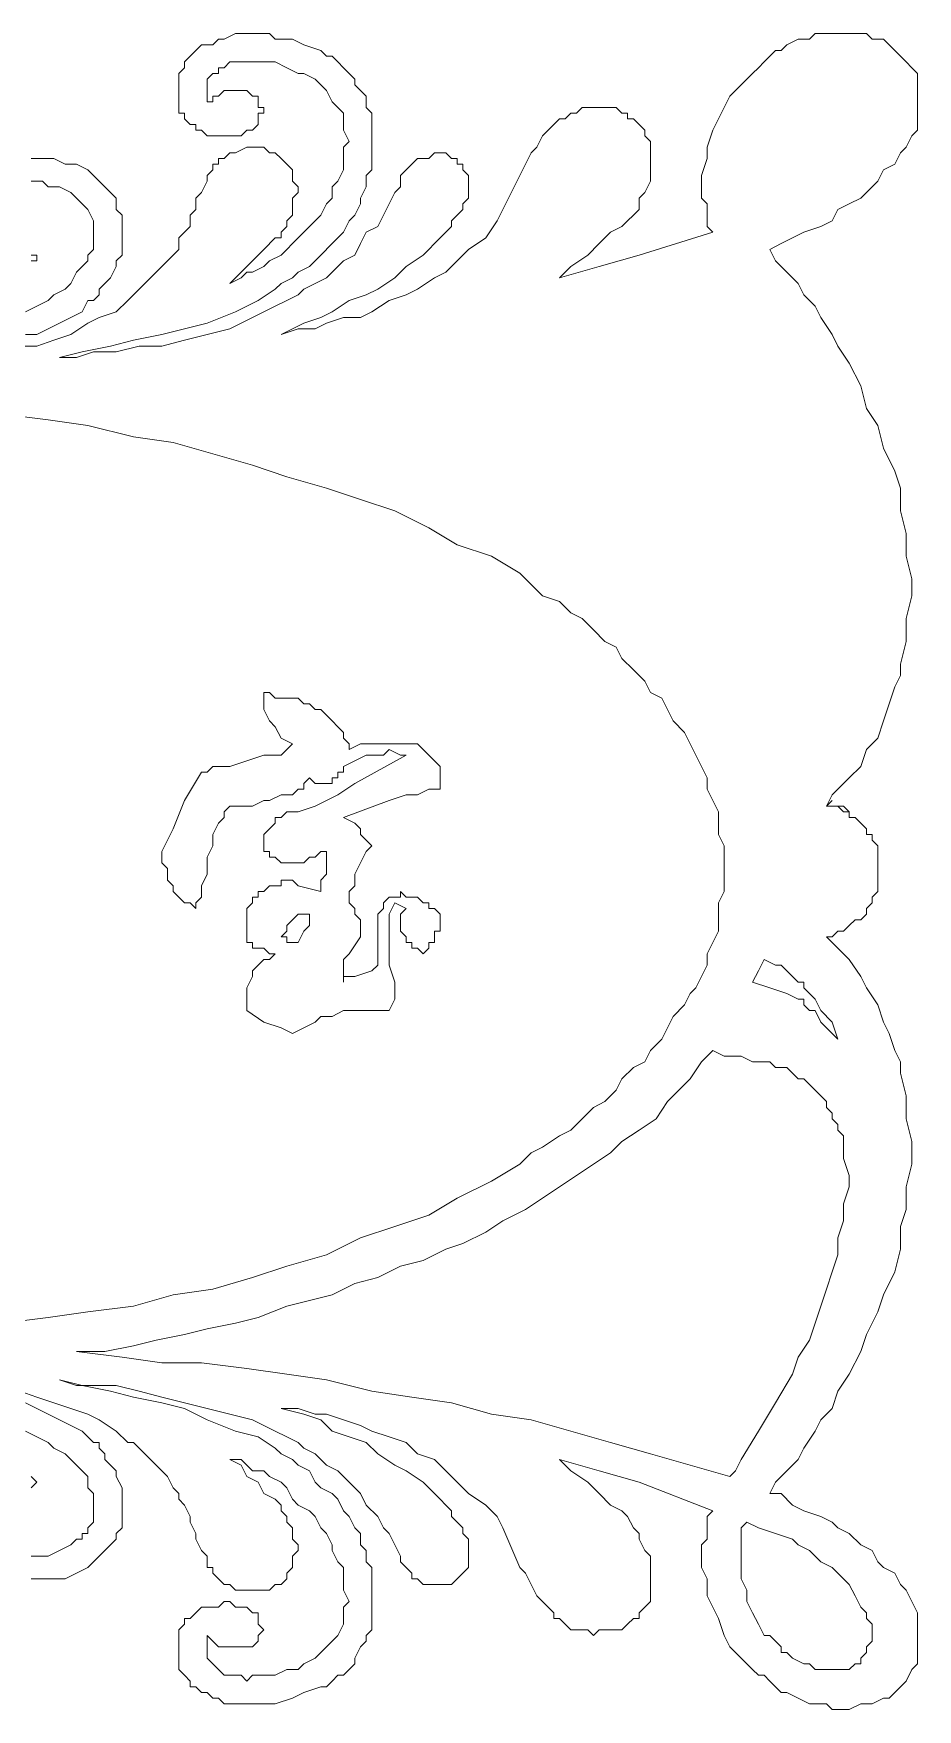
# Model space of a CAD drawing. Extents: x -66030 to 95157, y -13132 to 45879.
# Drawn here: x -4157 to -3550, y 8349 to 9501 of the extents above; entities that cross this region are included whole.
import ezdxf

# ---------------------------------------------------------------- set-up
doc = ezdxf.new("R2010")
doc.units = 0
doc.header["$LTSCALE"] = 100
doc.header["$MEASUREMENT"] = 0
doc.layers.get('0').update_dxf_attribs({"linetype": 'CONTINUOUS'})

msp = doc.modelspace()

# ---------------------------------------------------------------- linework, layer by layer
at = {"lineweight": 0}
for points in [[(-3596.6, 8966.1), (-3600.5, 8970), (-3604.4, 8970), (-3608.3, 8970), (-3612.2, 8970), (-3608.3, 8977.8), (-3604.4, 8981.7), (-3600.5, 8985.6), (-3596.6, 8989.5), (-3588.7, 8997.3), (-3584.8, 9009), (-3577, 9016.8), (-3573.1, 9028.6), (-3569.2, 9040.3), (-3565.3, 9052), (-3561.4, 9059.8), (-3561.4, 9067.6), (-3557.5, 9083.2), (-3557.5, 9098.9), (-3553.6, 9114.5), (-3553.6, 9126.2), (-3557.5, 9141.8), (-3557.5, 9157.5), (-3561.4, 9173.1), (-3561.4, 9188.7), (-3565.3, 9200.4), (-3573.1, 9216), (-3577, 9231.7), (-3584.8, 9243.4), (-3588.7, 9259), (-3596.6, 9274.6), (-3604.4, 9286.3), (-3608.3, 9294.2), (-3616.1, 9305.9), (-3620, 9313.7), (-3627.8, 9321.5), (-3631.7, 9329.3), (-3639.5, 9337.1), (-3647.3, 9344.9), (-3651.2, 9352.8), (-3643.4, 9356.7), (-3635.6, 9360.6), (-3627.8, 9364.5), (-3616.1, 9368.4), (-3608.3, 9372.3), (-3604.4, 9380.1), (-3596.6, 9384), (-3588.7, 9387.9), (-3580.9, 9395.7), (-3577, 9399.6), (-3573.1, 9407.4), (-3565.3, 9411.3), (-3561.4, 9419.2), (-3557.5, 9423.1), (-3553.6, 9430.9), (-3549.7, 9434.8), (-3549.7, 9438.7), (-3549.7, 9446.5), (-3549.7, 9450.4), (-3549.7, 9454.3), (-3549.7, 9458.2), (-3549.7, 9462.1), (-3549.7, 9466), (-3549.7, 9473.8), (-3553.6, 9477.7), (-3557.5, 9481.6), (-3561.4, 9485.6), (-3565.3, 9489.5), (-3569.2, 9493.4), (-3573.1, 9497.3), (-3580.9, 9497.3), (-3584.8, 9501.2), (-3588.7, 9501.2), (-3596.6, 9501.2), (-3600.5, 9501.2), (-3608.3, 9501.2), (-3612.2, 9501.2), (-3620, 9501.2), (-3623.9, 9497.3), (-3631.7, 9497.3), (-3639.5, 9493.4), (-3643.4, 9489.5), (-3647.3, 9489.5), (-3651.2, 9485.6), (-3655.1, 9481.6), (-3659, 9477.7), (-3663, 9473.8), (-3666.9, 9469.9), (-3670.8, 9466), (-3674.7, 9462.1), (-3678.6, 9458.2), (-3682.5, 9450.4), (-3686.4, 9442.6), (-3690.3, 9434.8), (-3694.2, 9423.1), (-3694.2, 9415.2), (-3698.1, 9403.5), (-3698.1, 9399.6), (-3698.1, 9395.7), (-3698.1, 9387.9), (-3694.2, 9384), (-3694.2, 9380.1), (-3694.2, 9376.2), (-3694.2, 9368.4), (-3690.3, 9364.5), (-3741.1, 9348.8), (-3768.4, 9341), (-3795.8, 9333.2), (-3791.8, 9337.1), (-3787.9, 9341), (-3776.2, 9348.8), (-3768.4, 9356.7), (-3760.6, 9364.5), (-3752.8, 9368.4), (-3748.9, 9372.3), (-3745, 9376.2), (-3741.1, 9380.1), (-3741.1, 9387.9), (-3737.2, 9391.8), (-3733.3, 9399.6), (-3733.3, 9403.5), (-3733.3, 9407.4), (-3733.3, 9411.3), (-3733.3, 9415.2), (-3733.3, 9419.2), (-3733.3, 9423.1), (-3733.3, 9427), (-3737.2, 9430.9), (-3737.2, 9434.8), (-3741.1, 9438.7), (-3741.1, 9438.7), (-3745, 9442.6), (-3748.9, 9442.6), (-3748.9, 9446.5), (-3752.8, 9446.5), (-3756.7, 9450.4), (-3760.6, 9450.4), (-3764.5, 9450.4), (-3768.4, 9450.4), (-3772.3, 9450.4), (-3776.2, 9450.4), (-3780.1, 9450.4), (-3780.1, 9450.4), (-3784, 9446.5), (-3787.9, 9446.5), (-3791.8, 9442.6), (-3795.8, 9442.6), (-3799.7, 9438.7), (-3799.7, 9438.7), (-3803.6, 9434.8), (-3807.5, 9430.9), (-3811.4, 9423.1), (-3815.3, 9419.2), (-3819.2, 9411.3), (-3823.1, 9403.5), (-3834.8, 9380.1), (-3838.7, 9372.3), (-3846.5, 9360.6), (-3858.3, 9352.8), (-3866.1, 9344.9), (-3873.9, 9337.1), (-3881.7, 9333.2), (-3893.4, 9325.4), (-3901.2, 9321.5), (-3912.9, 9317.6), (-3924.7, 9309.8), (-3932.5, 9305.9), (-3944.2, 9305.9), (-3955.9, 9302), (-3963.7, 9298.1), (-3975.4, 9298.1), (-3987.1, 9294.2), (-3987.1, 9294.2), (-3971.5, 9302), (-3959.8, 9305.9), (-3952, 9309.8), (-3940.3, 9317.6), (-3928.6, 9321.5), (-3920.7, 9325.4), (-3909, 9333.2), (-3901.2, 9341), (-3889.5, 9348.8), (-3885.6, 9352.8), (-3881.7, 9356.7), (-3877.8, 9360.6), (-3873.9, 9364.5), (-3870, 9368.4), (-3870, 9372.3), (-3866.1, 9376.2), (-3862.2, 9380.1), (-3862.2, 9384), (-3858.3, 9387.9), (-3858.3, 9391.8), (-3858.3, 9395.7), (-3858.3, 9399.6), (-3858.3, 9403.5), (-3862.2, 9407.4), (-3862.2, 9411.3), (-3866.1, 9411.3), (-3866.1, 9415.2), (-3870, 9415.2), (-3873.9, 9419.2), (-3877.8, 9419.2), (-3881.7, 9419.2), (-3885.6, 9415.2), (-3889.5, 9415.2), (-3893.4, 9415.2), (-3897.3, 9411.3), (-3897.3, 9411.3), (-3901.2, 9407.4), (-3905.1, 9403.5), (-3905.1, 9395.7), (-3909, 9391.8), (-3912.9, 9384), (-3916.8, 9376.2), (-3920.7, 9368.4), (-3928.6, 9364.5), (-3932.5, 9356.7), (-3936.4, 9348.8), (-3944.2, 9344.9), (-3948.1, 9341), (-3955.9, 9333.2), (-3963.7, 9329.3), (-3971.5, 9325.4), (-3975.4, 9321.5), (-3983.2, 9317.6), (-3991.1, 9313.7), (-4006.7, 9305.9), (-4022.3, 9298.1), (-4037.9, 9294.2), (-4053.5, 9290.3), (-4069.2, 9286.3), (-4084.8, 9286.3), (-4100.4, 9282.4), (-4116, 9282.4), (-4127.8, 9278.5), (-4139.5, 9278.5), (-4123.9, 9282.4), (-4104.3, 9286.3), (-4088.7, 9290.3), (-4069.2, 9294.2), (-4053.5, 9298.1), (-4037.9, 9302), (-4018.4, 9309.8), (-4002.8, 9317.6), (-3991.1, 9325.4), (-3987.1, 9329.3), (-3979.3, 9333.2), (-3975.4, 9337.1), (-3967.6, 9341), (-3963.7, 9344.9), (-3959.8, 9348.8), (-3952, 9356.7), (-3948.1, 9360.6), (-3944.2, 9364.5), (-3940.3, 9372.3), (-3936.4, 9376.2), (-3932.5, 9384), (-3932.5, 9387.9), (-3928.6, 9395.7), (-3928.6, 9403.5), (-3924.7, 9407.4), (-3924.7, 9415.2), (-3924.7, 9419.2), (-3924.7, 9427), (-3924.7, 9430.9), (-3924.7, 9434.8), (-3924.7, 9442.6), (-3924.7, 9446.5), (-3928.6, 9450.4), (-3928.6, 9458.2), (-3932.5, 9462.1), (-3936.4, 9466), (-3936.4, 9469.9), (-3940.3, 9473.8), (-3944.2, 9477.7), (-3948.1, 9481.6), (-3952, 9485.6), (-3955.9, 9485.6), (-3959.8, 9489.5), (-3971.5, 9493.4), (-3979.3, 9497.3), (-3991.1, 9497.3), (-3995, 9501.2), (-3998.9, 9501.2), (-4006.7, 9501.2), (-4010.6, 9501.2), (-4014.5, 9501.2), (-4018.4, 9501.2), (-4026.2, 9497.3), (-4030.1, 9497.3), (-4034, 9493.4), (-4037.9, 9493.4), (-4041.8, 9493.4), (-4045.7, 9489.5), (-4049.6, 9485.6), (-4049.6, 9485.6), (-4053.5, 9481.6), (-4053.5, 9477.7), (-4057.5, 9473.8), (-4057.5, 9469.9), (-4057.5, 9466), (-4057.5, 9462.1), (-4057.5, 9458.2), (-4057.5, 9454.3), (-4057.5, 9450.4), (-4057.5, 9446.5), (-4053.5, 9446.5), (-4053.5, 9442.6), (-4049.6, 9438.7), (-4045.7, 9438.7), (-4045.7, 9434.8), (-4041.8, 9434.8), (-4037.9, 9430.9), (-4034, 9430.9), (-4030.1, 9430.9), (-4026.2, 9430.9), (-4022.3, 9430.9), (-4018.4, 9430.9), (-4014.5, 9430.9), (-4010.6, 9434.8), (-4010.6, 9434.8), (-4006.7, 9434.8), (-4002.8, 9438.7), (-4002.8, 9438.7), (-4002.8, 9442.6), (-4002.8, 9446.5), (-3998.9, 9446.5), (-3998.9, 9450.4), (-4002.8, 9450.4), (-4002.8, 9454.3), (-4002.8, 9454.3), (-4002.8, 9458.2), (-4006.7, 9458.2), (-4010.6, 9462.1), (-4010.6, 9462.1), (-4014.5, 9462.1), (-4018.4, 9462.1), (-4022.3, 9462.1), (-4026.2, 9462.1), (-4030.1, 9458.2), (-4034, 9458.2), (-4034, 9454.3), (-4037.9, 9454.3), (-4037.9, 9458.2), (-4037.9, 9462.1), (-4037.9, 9466), (-4037.9, 9469.9), (-4034, 9473.8), (-4030.1, 9473.8), (-4030.1, 9477.7), (-4026.2, 9477.7), (-4022.3, 9481.6), (-4018.4, 9481.6), (-4014.5, 9481.6), (-4010.6, 9481.6), (-4006.7, 9481.6), (-3998.9, 9481.6), (-3995, 9481.6), (-3991.1, 9481.6), (-3983.2, 9477.7), (-3975.4, 9473.8), (-3971.5, 9473.8), (-3963.7, 9469.9), (-3959.8, 9466), (-3955.9, 9462.1), (-3952, 9454.3), (-3948.1, 9450.4), (-3944.2, 9446.5), (-3944.2, 9438.7), (-3944.2, 9434.8), (-3940.3, 9427), (-3944.2, 9423.1), (-3944.2, 9415.2), (-3944.2, 9407.4), (-3948.1, 9399.6), (-3952, 9395.7), (-3952, 9387.9), (-3955.9, 9384), (-3959.8, 9376.2), (-3963.7, 9372.3), (-3967.6, 9368.4), (-3975.4, 9360.6), (-3979.3, 9356.7), (-3983.2, 9352.8), (-3987.1, 9348.8), (-3995, 9344.9), (-3998.9, 9341), (-4006.7, 9337.1), (-4010.6, 9337.1), (-4014.5, 9333.2), (-4022.3, 9329.3), (-4014.5, 9337.1), (-4010.6, 9341), (-4002.8, 9348.8), (-3998.9, 9352.8), (-3991.1, 9360.6), (-3987.1, 9360.6), (-3987.1, 9364.5), (-3983.2, 9368.4), (-3983.2, 9372.3), (-3979.3, 9376.2), (-3979.3, 9380.1), (-3979.3, 9387.9), (-3975.4, 9391.8), (-3975.4, 9395.7), (-3979.3, 9399.6), (-3979.3, 9403.5), (-3979.3, 9407.4), (-3983.2, 9411.3), (-3983.2, 9411.3), (-3987.1, 9415.2), (-3991.1, 9419.2), (-3995, 9419.2), (-3998.9, 9423.1), (-4002.8, 9423.1), (-4006.7, 9423.1), (-4010.6, 9423.1), (-4018.4, 9419.2), (-4022.3, 9419.2), (-4022.3, 9419.2), (-4026.2, 9415.2), (-4030.1, 9415.2), (-4030.1, 9411.3), (-4034, 9411.3), (-4034, 9407.4), (-4037.9, 9403.5), (-4037.9, 9399.6), (-4041.8, 9391.8), (-4045.7, 9387.9), (-4045.7, 9380.1), (-4049.6, 9376.2), (-4049.6, 9368.4), (-4053.5, 9364.5), (-4057.5, 9360.6), (-4057.5, 9352.8), (-4061.4, 9348.8), (-4065.3, 9344.9), (-4069.2, 9341), (-4073.1, 9337.1), (-4077, 9333.2), (-4080.9, 9329.3), (-4084.8, 9325.4), (-4088.7, 9321.5), (-4092.6, 9317.6), (-4100.4, 9309.8), (-4112.1, 9305.9), (-4120, 9302), (-4131.7, 9294.2), (-4143.4, 9290.3), (-4155.1, 9286.3), (-4166.8, 9286.3)], [(-4162.9, 9294.2), (-4155.1, 9294.2), (-4147.3, 9298.1), (-4139.5, 9302), (-4131.7, 9305.9), (-4123.9, 9309.8), (-4120, 9317.6), (-4116, 9317.6), (-4112.1, 9321.5), (-4112.1, 9325.4), (-4108.2, 9329.3), (-4108.2, 9329.3), (-4104.3, 9333.2), (-4100.4, 9341), (-4100.4, 9344.9), (-4096.5, 9348.8), (-4096.5, 9356.7), (-4096.5, 9360.6), (-4096.5, 9364.5), (-4096.5, 9372.3), (-4096.5, 9376.2), (-4100.4, 9380.1), (-4100.4, 9387.9), (-4104.3, 9391.8), (-4108.2, 9395.7), (-4112.1, 9399.6), (-4116, 9403.5), (-4120, 9407.4), (-4127.8, 9411.3), (-4135.6, 9411.3), (-4143.4, 9415.2), (-4151.2, 9415.2), (-4159, 9415.2)], [(-4159, 9399.6), (-4151.2, 9399.6), (-4147.3, 9395.7), (-4139.5, 9395.7), (-4131.7, 9391.8), (-4131.7, 9391.8), (-4127.8, 9387.9), (-4123.9, 9384), (-4123.9, 9384), (-4120, 9380.1), (-4120, 9380.1), (-4116, 9372.3), (-4116, 9368.4), (-4116, 9364.5), (-4116, 9360.6), (-4116, 9352.8), (-4120, 9348.8), (-4120, 9344.9), (-4123.9, 9341), (-4127.8, 9337.1), (-4131.7, 9329.3), (-4135.6, 9325.4), (-4143.4, 9321.5), (-4147.3, 9317.6), (-4155.1, 9313.7), (-4162.9, 9309.8)], [(-4159, 9344.9), (-4155.1, 9344.9), (-4155.1, 9348.8), (-4159, 9348.8)], [(-4178.5, 8614.5), (-4147.3, 8618.4), (-4120, 8622.3), (-4088.7, 8626.2), (-4061.4, 8634.1), (-4034, 8638), (-4006.7, 8645.8), (-3983.2, 8653.6), (-3955.9, 8661.4), (-3932.5, 8673.1), (-3909, 8680.9), (-3885.6, 8688.7), (-3866.1, 8700.5), (-3842.6, 8712.2), (-3823.1, 8723.9), (-3815.3, 8731.7), (-3807.5, 8735.6), (-3795.8, 8743.4), (-3787.9, 8747.3), (-3780.1, 8755.1), (-3772.3, 8762.9), (-3764.5, 8766.9), (-3756.7, 8774.7), (-3752.8, 8782.5), (-3745, 8790.3), (-3737.2, 8794.2), (-3733.3, 8802), (-3725.4, 8809.8), (-3721.5, 8817.6), (-3717.6, 8825.4), (-3709.8, 8833.3), (-3705.9, 8841.1), (-3702, 8845), (-3698.1, 8852.8), (-3694.2, 8860.6), (-3694.2, 8868.4), (-3690.3, 8876.2), (-3686.4, 8884), (-3686.4, 8891.8), (-3686.4, 8903.6), (-3682.5, 8911.4), (-3682.5, 8919.2), (-3682.5, 8927), (-3682.5, 8934.8), (-3682.5, 8942.6), (-3686.4, 8950.4), (-3686.4, 8958.2), (-3686.4, 8966.1), (-3690.3, 8973.9), (-3694.2, 8981.7), (-3694.2, 8989.5), (-3698.1, 8997.3), (-3702, 9005.1), (-3705.9, 9012.9), (-3709.8, 9020.7), (-3717.6, 9028.6), (-3721.5, 9036.4), (-3725.4, 9044.2), (-3733.3, 9048.1), (-3737.2, 9055.9), (-3745, 9063.7), (-3752.8, 9071.5), (-3756.7, 9079.3), (-3764.5, 9083.2), (-3772.3, 9091.1), (-3780.1, 9098.9), (-3787.9, 9102.8), (-3795.8, 9110.6), (-3807.5, 9114.5), (-3815.3, 9122.3), (-3823.1, 9130.1), (-3842.6, 9141.8), (-3866.1, 9149.6), (-3885.6, 9161.4), (-3909, 9173.1), (-3932.5, 9180.9), (-3955.9, 9188.7), (-3983.2, 9196.5), (-4006.7, 9204.3), (-4034, 9212.1), (-4061.4, 9219.9), (-4088.7, 9223.9), (-4120, 9231.7), (-4147.3, 9235.6), (-4178.5, 9239.5)], [(-3608.3, 8973.9), (-3612.2, 8970), (-3608.3, 8970), (-3604.4, 8970), (-3600.5, 8966.1), (-3596.6, 8966.1), (-3596.6, 8962.2), (-3592.6, 8962.2), (-3588.7, 8958.2), (-3584.8, 8954.3), (-3584.8, 8950.4), (-3580.9, 8950.4), (-3580.9, 8946.5), (-3577, 8942.6), (-3577, 8938.7), (-3577, 8934.8), (-3577, 8930.9), (-3577, 8927), (-3577, 8927), (-3577, 8927), (-3577, 8923.1), (-3577, 8919.2), (-3577, 8915.3), (-3577, 8911.4), (-3580.9, 8907.5), (-3580.9, 8903.6), (-3584.8, 8899.7), (-3584.8, 8895.8), (-3588.7, 8891.8), (-3592.6, 8891.8), (-3596.6, 8887.9), (-3596.6, 8887.9), (-3600.5, 8884), (-3604.4, 8884), (-3608.3, 8880.1), (-3612.2, 8880.1), (-3608.3, 8876.2), (-3604.4, 8872.3), (-3600.5, 8868.4), (-3596.6, 8864.5), (-3588.7, 8852.8), (-3584.8, 8845), (-3577, 8833.3), (-3573.1, 8821.5), (-3569.2, 8813.7), (-3565.3, 8802), (-3561.4, 8794.2), (-3561.4, 8786.4), (-3557.5, 8770.8), (-3557.5, 8755.1), (-3553.6, 8739.5), (-3553.6, 8723.9), (-3557.5, 8708.3), (-3557.5, 8692.6), (-3561.4, 8680.9), (-3561.4, 8665.3), (-3565.3, 8649.7), (-3573.1, 8634.1), (-3577, 8622.3), (-3584.8, 8606.7), (-3588.7, 8595), (-3596.6, 8579.4), (-3604.4, 8567.7), (-3608.3, 8555.9), (-3616.1, 8548.1), (-3620, 8540.3), (-3627.8, 8528.6), (-3631.7, 8520.8), (-3639.5, 8513), (-3647.3, 8505.2), (-3651.2, 8497.3), (-3643.4, 8497.3), (-3635.6, 8489.5), (-3627.8, 8485.6), (-3616.1, 8481.7), (-3608.3, 8477.8), (-3604.4, 8473.9), (-3596.6, 8470), (-3588.7, 8462.2), (-3580.9, 8458.3), (-3577, 8450.5), (-3573.1, 8446.6), (-3565.3, 8442.7), (-3561.4, 8434.8), (-3557.5, 8430.9), (-3553.6, 8423.1), (-3549.7, 8415.3), (-3549.7, 8411.4), (-3549.7, 8407.5), (-3549.7, 8403.6), (-3549.7, 8395.8), (-3549.7, 8391.9), (-3549.7, 8388), (-3549.7, 8384.1), (-3549.7, 8380.2), (-3553.6, 8376.3), (-3557.5, 8368.4), (-3561.4, 8364.5), (-3565.3, 8360.6), (-3569.2, 8356.7), (-3573.1, 8356.7), (-3580.9, 8352.8), (-3584.8, 8352.8), (-3588.7, 8352.8), (-3596.6, 8348.9), (-3600.5, 8348.9), (-3608.3, 8348.9), (-3612.2, 8352.8), (-3620, 8352.8), (-3623.9, 8352.8), (-3631.7, 8356.7), (-3639.5, 8360.6), (-3643.4, 8360.6), (-3647.3, 8364.5), (-3651.2, 8368.4), (-3655.1, 8372.4), (-3659, 8372.4), (-3663, 8376.3), (-3666.9, 8380.2), (-3670.8, 8384.1), (-3674.7, 8388), (-3678.6, 8391.9), (-3682.5, 8399.7), (-3686.4, 8411.4), (-3690.3, 8419.2), (-3694.2, 8427), (-3694.2, 8438.8), (-3698.1, 8446.6), (-3698.1, 8454.4), (-3698.1, 8458.3), (-3698.1, 8462.2), (-3694.2, 8466.1), (-3694.2, 8473.9), (-3694.2, 8477.8), (-3694.2, 8481.7), (-3690.3, 8485.6), (-3741.1, 8505.2), (-3768.4, 8513), (-3795.8, 8520.8), (-3791.8, 8516.9), (-3787.9, 8513), (-3776.2, 8505.2), (-3768.4, 8497.3), (-3760.6, 8489.5), (-3752.8, 8485.6), (-3748.9, 8481.7), (-3745, 8473.9), (-3741.1, 8470), (-3741.1, 8466.1), (-3737.2, 8458.3), (-3733.3, 8454.4), (-3733.3, 8446.6), (-3733.3, 8442.7), (-3733.3, 8438.8), (-3733.3, 8434.8), (-3733.3, 8430.9), (-3733.3, 8427), (-3733.3, 8423.1), (-3737.2, 8419.2), (-3737.2, 8419.2), (-3741.1, 8415.3), (-3741.1, 8411.4), (-3745, 8411.4), (-3748.9, 8407.5), (-3748.9, 8407.5), (-3752.8, 8403.6), (-3756.7, 8403.6), (-3760.6, 8403.6), (-3764.5, 8403.6), (-3768.4, 8403.6), (-3772.3, 8399.7), (-3776.2, 8403.6), (-3780.1, 8403.6), (-3780.1, 8403.6), (-3784, 8403.6), (-3787.9, 8403.6), (-3791.8, 8407.5), (-3795.8, 8411.4), (-3799.7, 8411.4), (-3799.7, 8415.3), (-3803.6, 8419.2), (-3807.5, 8423.1), (-3811.4, 8427), (-3815.3, 8434.8), (-3819.2, 8442.7), (-3823.1, 8446.6), (-3834.8, 8473.9), (-3838.7, 8481.7), (-3846.5, 8489.5), (-3858.3, 8497.3), (-3866.1, 8505.2), (-3873.9, 8513), (-3881.7, 8520.8), (-3893.4, 8524.7), (-3901.2, 8532.5), (-3912.9, 8536.4), (-3924.7, 8540.3), (-3932.5, 8544.2), (-3944.2, 8548.1), (-3955.9, 8552), (-3963.7, 8552), (-3975.4, 8555.9), (-3987.1, 8555.9), (-3987.1, 8555.9), (-3971.5, 8552), (-3959.8, 8548.1), (-3952, 8540.3), (-3940.3, 8536.4), (-3928.6, 8532.5), (-3920.7, 8524.7), (-3909, 8516.9), (-3901.2, 8513), (-3889.5, 8505.2), (-3885.6, 8501.3), (-3881.7, 8497.3), (-3877.8, 8493.4), (-3873.9, 8489.5), (-3870, 8485.6), (-3870, 8481.7), (-3866.1, 8477.8), (-3862.2, 8473.9), (-3862.2, 8470), (-3858.3, 8466.1), (-3858.3, 8462.2), (-3858.3, 8454.4), (-3858.3, 8450.5), (-3858.3, 8446.6), (-3862.2, 8442.7), (-3862.2, 8442.7), (-3866.1, 8438.8), (-3866.1, 8438.8), (-3870, 8434.8), (-3873.9, 8434.8), (-3877.8, 8434.8), (-3881.7, 8434.8), (-3885.6, 8434.8), (-3889.5, 8434.8), (-3893.4, 8438.8), (-3897.3, 8438.8), (-3897.3, 8442.7), (-3901.2, 8446.6), (-3905.1, 8450.5), (-3905.1, 8454.4), (-3909, 8462.2), (-3912.9, 8470), (-3916.8, 8473.9), (-3920.7, 8481.7), (-3928.6, 8489.5), (-3932.5, 8497.3), (-3936.4, 8501.3), (-3944.2, 8509.1), (-3948.1, 8513), (-3955.9, 8516.9), (-3963.7, 8524.7), (-3971.5, 8528.6), (-3975.4, 8532.5), (-3983.2, 8536.4), (-3991.1, 8540.3), (-4006.7, 8548.1), (-4022.3, 8552), (-4037.9, 8555.9), (-4053.5, 8559.8), (-4069.2, 8563.7), (-4084.8, 8567.7), (-4100.4, 8571.6), (-4116, 8571.6), (-4127.8, 8571.6), (-4139.5, 8575.5), (-4123.9, 8571.6), (-4104.3, 8567.7), (-4088.7, 8563.7), (-4069.2, 8559.8), (-4053.5, 8555.9), (-4037.9, 8548.1), (-4018.4, 8540.3), (-4002.8, 8536.4), (-3991.1, 8528.6), (-3987.1, 8524.7), (-3979.3, 8520.8), (-3975.4, 8516.9), (-3967.6, 8513), (-3963.7, 8505.2), (-3959.8, 8501.3), (-3952, 8497.3), (-3948.1, 8493.4), (-3944.2, 8485.6), (-3940.3, 8481.7), (-3936.4, 8473.9), (-3932.5, 8470), (-3932.5, 8462.2), (-3928.6, 8458.3), (-3928.6, 8450.5), (-3924.7, 8446.6), (-3924.7, 8438.8), (-3924.7, 8434.8), (-3924.7, 8427), (-3924.7, 8423.1), (-3924.7, 8415.3), (-3924.7, 8411.4), (-3924.7, 8403.6), (-3928.6, 8399.7), (-3928.6, 8395.8), (-3932.5, 8391.9), (-3936.4, 8384.1), (-3936.4, 8380.2), (-3940.3, 8376.3), (-3944.2, 8372.4), (-3948.1, 8372.4), (-3952, 8368.4), (-3955.9, 8364.5), (-3959.8, 8364.5), (-3971.5, 8360.6), (-3979.3, 8356.7), (-3991.1, 8352.8), (-3995, 8352.8), (-3998.9, 8352.8), (-4006.7, 8352.8), (-4010.6, 8352.8), (-4014.5, 8352.8), (-4018.4, 8352.8), (-4026.2, 8352.8), (-4030.1, 8356.7), (-4034, 8356.7), (-4037.9, 8360.6), (-4041.8, 8360.6), (-4045.7, 8364.5), (-4049.6, 8364.5), (-4049.6, 8368.4), (-4053.5, 8372.4), (-4053.5, 8372.4), (-4057.5, 8376.3), (-4057.5, 8380.2), (-4057.5, 8384.1), (-4057.5, 8388), (-4057.5, 8391.9), (-4057.5, 8395.8), (-4057.5, 8399.7), (-4057.5, 8403.6), (-4053.5, 8407.5), (-4053.5, 8411.4), (-4049.6, 8411.4), (-4045.7, 8415.3), (-4045.7, 8415.3), (-4041.8, 8419.2), (-4037.9, 8419.2), (-4034, 8419.2), (-4030.1, 8419.2), (-4026.2, 8423.1), (-4022.3, 8423.1), (-4018.4, 8419.2), (-4014.5, 8419.2), (-4010.6, 8419.2), (-4010.6, 8419.2), (-4006.7, 8415.3), (-4002.8, 8415.3), (-4002.8, 8411.4), (-4002.8, 8411.4), (-4002.8, 8407.5), (-3998.9, 8403.6), (-3998.9, 8403.6), (-4002.8, 8399.7), (-4002.8, 8399.7), (-4002.8, 8395.8), (-4002.8, 8395.8), (-4006.7, 8391.9), (-4010.6, 8391.9), (-4010.6, 8391.9), (-4014.5, 8391.9), (-4018.4, 8391.9), (-4022.3, 8391.9), (-4026.2, 8391.9), (-4030.1, 8391.9), (-4034, 8395.8), (-4034, 8395.8), (-4037.9, 8399.7), (-4037.9, 8395.8), (-4037.9, 8388), (-4037.9, 8384.1), (-4037.9, 8384.1), (-4034, 8380.2), (-4030.1, 8376.3), (-4030.1, 8376.3), (-4026.2, 8372.4), (-4022.3, 8372.4), (-4018.4, 8372.4), (-4014.5, 8372.4), (-4010.6, 8368.4), (-4006.7, 8372.4), (-3998.9, 8372.4), (-3995, 8372.4), (-3991.1, 8372.4), (-3983.2, 8376.3), (-3975.4, 8376.3), (-3971.5, 8380.2), (-3963.7, 8384.1), (-3959.8, 8388), (-3955.9, 8391.9), (-3952, 8395.8), (-3948.1, 8399.7), (-3944.2, 8407.5), (-3944.2, 8411.4), (-3944.2, 8419.2), (-3940.3, 8423.1), (-3944.2, 8430.9), (-3944.2, 8438.8), (-3944.2, 8446.6), (-3948.1, 8450.5), (-3952, 8458.3), (-3952, 8462.2), (-3955.9, 8470), (-3959.8, 8473.9), (-3963.7, 8481.7), (-3967.6, 8485.6), (-3975.4, 8489.5), (-3979.3, 8493.4), (-3983.2, 8501.3), (-3987.1, 8505.2), (-3995, 8509.1), (-3998.9, 8513), (-4006.7, 8513), (-4010.6, 8516.9), (-4014.5, 8520.8), (-4022.3, 8520.8), (-4014.5, 8516.9), (-4010.6, 8509.1), (-4002.8, 8505.2), (-3998.9, 8497.3), (-3991.1, 8493.4), (-3987.1, 8489.5), (-3987.1, 8485.6), (-3983.2, 8481.7), (-3983.2, 8477.8), (-3979.3, 8473.9), (-3979.3, 8470), (-3979.3, 8466.1), (-3975.4, 8462.2), (-3975.4, 8458.3), (-3979.3, 8454.4), (-3979.3, 8450.5), (-3979.3, 8446.6), (-3983.2, 8442.7), (-3983.2, 8438.8), (-3987.1, 8434.8), (-3991.1, 8434.8), (-3995, 8430.9), (-3998.9, 8430.9), (-4002.8, 8430.9), (-4006.7, 8430.9), (-4010.6, 8430.9), (-4018.4, 8430.9), (-4022.3, 8434.8), (-4022.3, 8434.8), (-4026.2, 8434.8), (-4030.1, 8438.8), (-4030.1, 8438.8), (-4034, 8442.7), (-4034, 8446.6), (-4037.9, 8446.6), (-4037.9, 8454.4), (-4041.8, 8458.3), (-4045.7, 8466.1), (-4045.7, 8470), (-4049.6, 8477.8), (-4049.6, 8481.7), (-4053.5, 8489.5), (-4057.5, 8493.4), (-4057.5, 8497.3), (-4061.4, 8501.3), (-4065.3, 8509.1), (-4069.2, 8513), (-4073.1, 8516.9), (-4077, 8520.8), (-4080.9, 8524.7), (-4084.8, 8528.6), (-4088.7, 8532.5), (-4092.6, 8532.5), (-4100.4, 8540.3), (-4112.1, 8548.1), (-4120, 8552), (-4131.7, 8555.9), (-4143.4, 8559.8), (-4155.1, 8563.7), (-4166.8, 8567.7)], [(-4162.9, 8559.8), (-4155.1, 8555.9), (-4147.3, 8552), (-4139.5, 8548.1), (-4131.7, 8544.2), (-4123.9, 8540.3), (-4120, 8536.4), (-4116, 8532.5), (-4112.1, 8532.5), (-4112.1, 8528.6), (-4108.2, 8524.7), (-4108.2, 8520.8), (-4104.3, 8516.9), (-4100.4, 8513), (-4100.4, 8509.1), (-4096.5, 8501.3), (-4096.5, 8497.3), (-4096.5, 8489.5), (-4096.5, 8485.6), (-4096.5, 8481.7), (-4096.5, 8473.9), (-4100.4, 8470), (-4100.4, 8466.1), (-4104.3, 8462.2), (-4108.2, 8458.3), (-4112.1, 8454.4), (-4116, 8450.5), (-4120, 8446.6), (-4127.8, 8442.7), (-4135.6, 8438.8), (-4143.4, 8438.8), (-4151.2, 8438.8), (-4159, 8438.8)], [(-4159, 8454.4), (-4151.2, 8454.4), (-4147.3, 8454.4), (-4139.5, 8458.3), (-4131.7, 8462.2), (-4131.7, 8462.2), (-4127.8, 8466.1), (-4123.9, 8466.1), (-4123.9, 8470), (-4120, 8470), (-4120, 8473.9), (-4116, 8477.8), (-4116, 8481.7), (-4116, 8489.5), (-4116, 8493.4), (-4116, 8497.3), (-4120, 8501.3), (-4120, 8509.1), (-4123.9, 8513), (-4127.8, 8516.9), (-4131.7, 8520.8), (-4135.6, 8524.7), (-4143.4, 8528.6), (-4147.3, 8532.5), (-4155.1, 8536.4), (-4162.9, 8540.3)], [(-4159, 8509.1), (-4155.1, 8505.2), (-4155.1, 8505.2), (-4159, 8501.3)]]:
    msp.add_lwpolyline(points, dxfattribs=at)
for points in [[(-3877.8, 8895.8), (-3877.8, 8891.8), (-3877.8, 8884), (-3881.7, 8884), (-3881.7, 8880.1), (-3881.7, 8876.2), (-3885.6, 8876.2), (-3885.6, 8872.3), (-3889.5, 8868.4), (-3893.4, 8872.3), (-3897.3, 8872.3), (-3897.3, 8876.2), (-3901.2, 8876.2), (-3901.2, 8876.2), (-3901.2, 8880.1), (-3905.1, 8884), (-3905.1, 8887.9), (-3905.1, 8891.8), (-3905.1, 8895.8), (-3901.2, 8899.7), (-3909, 8903.6), (-3912.9, 8895.8), (-3912.9, 8891.8), (-3912.9, 8887.9), (-3912.9, 8880.1), (-3912.9, 8872.3), (-3912.9, 8860.6), (-3909, 8848.9), (-3909, 8841.1), (-3909, 8837.2), (-3912.9, 8829.4), (-3916.8, 8829.4), (-3924.7, 8829.4), (-3932.5, 8829.4), (-3940.3, 8829.4), (-3944.2, 8829.4), (-3952, 8825.4), (-3959.8, 8825.4), (-3963.7, 8821.5), (-3971.5, 8817.6), (-3979.3, 8813.7), (-3987.1, 8817.6), (-3998.9, 8821.5), (-4010.6, 8829.4), (-4010.6, 8833.3), (-4010.6, 8841.1), (-4010.6, 8845), (-4006.7, 8852.8), (-4006.7, 8856.7), (-4002.8, 8860.6), (-3998.9, 8864.5), (-3995, 8864.5), (-3991.1, 8868.4), (-3995, 8868.4), (-3998.9, 8872.3), (-4002.8, 8872.3), (-4006.7, 8872.3), (-4006.7, 8876.2), (-4010.6, 8876.2), (-4010.6, 8880.1), (-4010.6, 8884), (-4010.6, 8887.9), (-4010.6, 8891.8), (-4010.6, 8891.8), (-4010.6, 8895.8), (-4010.6, 8899.7), (-4006.7, 8903.6), (-4006.7, 8907.5), (-4002.8, 8907.5), (-4002.8, 8911.4), (-3998.9, 8911.4), (-3995, 8915.3), (-3995, 8915.3), (-3991.1, 8915.3), (-3987.1, 8915.3), (-3987.1, 8919.2), (-3983.2, 8919.2), (-3979.3, 8919.2), (-3975.4, 8915.3), (-3959.8, 8911.4), (-3959.8, 8915.3), (-3959.8, 8919.2), (-3955.9, 8923.1), (-3955.9, 8930.9), (-3955.9, 8934.8), (-3955.9, 8934.8), (-3955.9, 8938.7), (-3955.9, 8938.7), (-3959.8, 8938.7), (-3963.7, 8934.8), (-3967.6, 8934.8), (-3971.5, 8930.9), (-3975.4, 8930.9), (-3979.3, 8930.9), (-3979.3, 8930.9), (-3983.2, 8930.9), (-3987.1, 8930.9), (-3987.1, 8930.9), (-3991.1, 8934.8), (-3995, 8934.8), (-3995, 8938.7), (-3998.9, 8938.7), (-3998.9, 8942.6), (-3998.9, 8946.5), (-3998.9, 8950.4), (-3995, 8954.3), (-3991.1, 8958.2), (-3991.1, 8962.2), (-3991.1, 8962.2), (-3987.1, 8962.2), (-3983.2, 8966.1), (-3975.4, 8966.1), (-3975.4, 8966.1), (-3963.7, 8970), (-3955.9, 8973.9), (-3948.1, 8977.8), (-3936.4, 8985.6), (-3901.2, 9005.1), (-3905.1, 9005.1), (-3912.9, 9009), (-3916.8, 9005.1), (-3920.7, 9005.1), (-3924.7, 9005.1), (-3928.6, 9005.1), (-3944.2, 8997.3), (-3944.2, 8993.4), (-3948.1, 8993.4), (-3948.1, 8989.5), (-3952, 8989.5), (-3952, 8985.6), (-3955.9, 8985.6), (-3959.8, 8985.6), (-3963.7, 8985.6), (-3967.6, 8989.5), (-3971.5, 8985.6), (-3971.5, 8981.7), (-3975.4, 8981.7), (-3979.3, 8977.8), (-3983.2, 8977.8), (-3987.1, 8977.8), (-3995, 8973.9), (-3998.9, 8973.9), (-4006.7, 8970), (-4014.5, 8970), (-4022.3, 8970), (-4026.2, 8966.1), (-4026.2, 8962.2), (-4030.1, 8958.2), (-4034, 8950.4), (-4034, 8942.6), (-4037.9, 8934.8), (-4037.9, 8923.1), (-4041.8, 8915.3), (-4041.8, 8911.4), (-4041.8, 8907.5), (-4045.7, 8903.6), (-4045.7, 8899.7), (-4049.6, 8903.6), (-4053.5, 8903.6), (-4053.5, 8903.6), (-4057.5, 8907.5), (-4057.5, 8907.5), (-4061.4, 8911.4), (-4061.4, 8915.3), (-4065.3, 8919.2), (-4065.3, 8927), (-4069.2, 8930.9), (-4069.2, 8938.7), (-4061.4, 8954.3), (-4053.5, 8973.9), (-4041.8, 8993.4), (-4037.9, 8993.4), (-4034, 8997.3), (-4026.2, 8997.3), (-4022.3, 8997.3), (-3998.9, 9005.1), (-3987.1, 9005.1), (-3979.3, 9012.9), (-3987.1, 9016.8), (-3991.1, 9024.6), (-3995, 9028.6), (-3998.9, 9036.4), (-3998.9, 9040.3), (-3998.9, 9048.1), (-3995, 9048.1), (-3991.1, 9044.2), (-3987.1, 9044.2), (-3979.3, 9044.2), (-3975.4, 9044.2), (-3971.5, 9040.3), (-3967.6, 9040.3), (-3963.7, 9036.4), (-3959.8, 9036.4), (-3955.9, 9032.5), (-3952, 9028.6), (-3948.1, 9024.6), (-3944.2, 9020.7), (-3944.2, 9016.8), (-3940.3, 9012.9), (-3940.3, 9009), (-3932.5, 9012.9), (-3924.7, 9012.9), (-3920.7, 9012.9), (-3916.8, 9012.9), (-3909, 9012.9), (-3905.1, 9012.9), (-3897.3, 9012.9), (-3893.4, 9012.9), (-3889.5, 9009), (-3889.5, 9009), (-3885.6, 9005.1), (-3881.7, 9001.2), (-3877.8, 8997.3), (-3877.8, 8993.4), (-3877.8, 8989.5), (-3877.8, 8985.6), (-3877.8, 8981.7), (-3885.6, 8981.7), (-3893.4, 8977.8), (-3901.2, 8977.8), (-3912.9, 8973.9), (-3944.2, 8962.2), (-3936.4, 8958.2), (-3932.5, 8954.3), (-3932.5, 8950.4), (-3928.6, 8946.5), (-3924.7, 8942.6), (-3928.6, 8938.7), (-3932.5, 8930.9), (-3936.4, 8923.1), (-3936.4, 8915.3), (-3940.3, 8911.4), (-3940.3, 8903.6), (-3936.4, 8899.7), (-3936.4, 8895.8), (-3932.5, 8891.8), (-3932.5, 8887.9), (-3932.5, 8884), (-3932.5, 8880.1), (-3940.3, 8868.4), (-3944.2, 8864.5), (-3944.2, 8860.6), (-3944.2, 8856.7), (-3944.2, 8852.8), (-3944.2, 8848.9), (-3944.2, 8848.9), (-3944.2, 8848.9), (-3944.2, 8852.8), (-3940.3, 8852.8), (-3940.3, 8852.8), (-3936.4, 8852.8), (-3924.7, 8856.7), (-3920.7, 8860.6), (-3920.7, 8864.5), (-3920.7, 8868.4), (-3920.7, 8876.2), (-3920.7, 8884), (-3920.7, 8891.8), (-3920.7, 8895.8), (-3916.8, 8899.7), (-3916.8, 8903.6), (-3916.8, 8903.6), (-3912.9, 8907.5), (-3912.9, 8907.5), (-3909, 8907.5), (-3909, 8907.5), (-3905.1, 8907.5), (-3905.1, 8911.4), (-3901.2, 8907.5), (-3897.3, 8907.5), (-3893.4, 8907.5), (-3889.5, 8903.6), (-3885.6, 8903.6), (-3885.6, 8899.7), (-3881.7, 8899.7), (-3877.8, 8895.8)], [(-3967.6, 8895.8), (-3967.6, 8895.8), (-3971.5, 8895.8), (-3975.4, 8895.8), (-3979.3, 8891.8), (-3983.2, 8887.9), (-3983.2, 8887.9), (-3983.2, 8884), (-3987.1, 8880.1), (-3987.1, 8880.1), (-3983.2, 8880.1), (-3983.2, 8880.1), (-3983.2, 8876.2), (-3979.3, 8876.2), (-3975.4, 8876.2), (-3971.5, 8884), (-3971.5, 8884), (-3967.6, 8887.9), (-3967.6, 8891.8), (-3967.6, 8895.8)], [(-3663, 8848.9), (-3651.2, 8845), (-3639.5, 8841.1), (-3631.7, 8837.2), (-3627.8, 8837.2), (-3627.8, 8833.3), (-3623.9, 8829.4), (-3620, 8829.4), (-3616.1, 8821.5), (-3604.4, 8809.8), (-3608.3, 8821.5), (-3616.1, 8829.4), (-3620, 8837.2), (-3623.9, 8841.1), (-3627.8, 8845), (-3627.8, 8848.9), (-3631.7, 8848.9), (-3635.6, 8852.8), (-3639.5, 8856.7), (-3643.4, 8860.6), (-3647.3, 8860.6), (-3655.1, 8864.5), (-3659, 8856.7), (-3663, 8848.9)], [(-4127.8, 8595), (-4096.5, 8591.1), (-4069.2, 8587.2), (-4041.8, 8587.2), (-4010.6, 8583.3), (-3983.2, 8579.4), (-3955.9, 8575.5), (-3924.7, 8567.7), (-3897.3, 8563.7), (-3870, 8559.8), (-3842.6, 8552), (-3815.3, 8548.1), (-3787.9, 8540.3), (-3760.6, 8532.5), (-3733.3, 8524.7), (-3705.9, 8516.9), (-3678.6, 8509.1), (-3674.7, 8513), (-3670.8, 8520.8), (-3659, 8540.3), (-3647.3, 8559.8), (-3635.6, 8579.4), (-3631.7, 8591.1), (-3623.9, 8602.8), (-3620, 8614.5), (-3616.1, 8626.2), (-3612.2, 8638), (-3608.3, 8649.7), (-3604.4, 8661.4), (-3604.4, 8673.1), (-3600.5, 8684.8), (-3600.5, 8696.5), (-3596.6, 8708.3), (-3596.6, 8716.1), (-3600.5, 8727.8), (-3600.5, 8735.6), (-3600.5, 8743.4), (-3604.4, 8747.3), (-3604.4, 8751.2), (-3608.3, 8755.1), (-3608.3, 8759), (-3612.2, 8762.9), (-3612.2, 8766.9), (-3616.1, 8770.8), (-3620, 8774.7), (-3623.9, 8778.6), (-3627.8, 8782.5), (-3631.7, 8782.5), (-3635.6, 8786.4), (-3639.5, 8790.3), (-3647.3, 8790.3), (-3651.2, 8794.2), (-3659, 8794.2), (-3663, 8794.2), (-3670.8, 8798.1), (-3678.6, 8798.1), (-3682.5, 8798.1), (-3690.3, 8802), (-3698.1, 8794.2), (-3705.9, 8782.5), (-3713.7, 8774.7), (-3721.5, 8766.9), (-3729.4, 8755.1), (-3741.1, 8747.3), (-3752.8, 8739.5), (-3760.6, 8731.7), (-3772.3, 8723.9), (-3784, 8716.1), (-3795.8, 8708.3), (-3807.5, 8700.5), (-3819.2, 8692.6), (-3834.8, 8684.8), (-3846.5, 8677), (-3862.2, 8669.2), (-3873.9, 8665.3), (-3889.5, 8657.5), (-3905.1, 8653.6), (-3920.7, 8645.8), (-3936.4, 8641.9), (-3952, 8634.1), (-3967.6, 8630.1), (-3983.2, 8626.2), (-4002.8, 8618.4), (-4018.4, 8614.5), (-4037.9, 8610.6), (-4053.5, 8606.7), (-4073.1, 8602.8), (-4088.7, 8598.9), (-4108.2, 8595), (-4127.8, 8595)], [(-3666.9, 8477.8), (-3659, 8473.9), (-3647.3, 8470), (-3635.6, 8466.1), (-3631.7, 8462.2), (-3623.9, 8458.3), (-3620, 8454.4), (-3616.1, 8450.5), (-3608.3, 8446.6), (-3604.4, 8442.7), (-3600.5, 8438.8), (-3596.6, 8434.8), (-3592.6, 8427), (-3588.7, 8419.2), (-3584.8, 8415.3), (-3584.8, 8411.4), (-3580.9, 8407.5), (-3580.9, 8403.6), (-3580.9, 8399.7), (-3580.9, 8395.8), (-3584.8, 8391.9), (-3584.8, 8388), (-3588.7, 8384.1), (-3588.7, 8380.2), (-3592.6, 8380.2), (-3596.6, 8376.3), (-3600.5, 8376.3), (-3604.4, 8376.3), (-3608.3, 8376.3), (-3616.1, 8376.3), (-3620, 8376.3), (-3623.9, 8380.2), (-3627.8, 8380.2), (-3627.8, 8380.2), (-3635.6, 8384.1), (-3639.5, 8388), (-3643.4, 8388), (-3643.4, 8391.9), (-3647.3, 8395.8), (-3651.2, 8399.7), (-3655.1, 8399.7), (-3659, 8407.5), (-3663, 8415.3), (-3666.9, 8423.1), (-3666.9, 8430.9), (-3670.8, 8438.8), (-3670.8, 8446.6), (-3670.8, 8454.4), (-3670.8, 8462.2), (-3670.8, 8466.1), (-3670.8, 8470), (-3670.8, 8473.9), (-3666.9, 8477.8)]]:
    msp.add_lwpolyline(points, close=True, dxfattribs=at)

doc.saveas('drawing.dxf')
